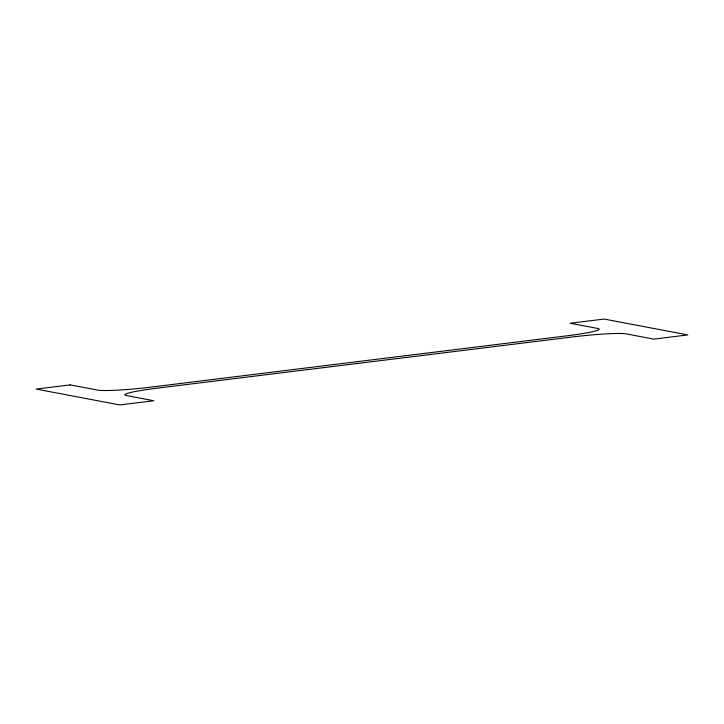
<?xml version="1.0" encoding="UTF-8"?>
<svg xmlns="http://www.w3.org/2000/svg" width="724" height="724" viewBox="0 0 724 724"><rect width="100%" height="100%" fill="white"/><g stroke="black" fill="none" stroke-linecap="round" stroke-linejoin="round"><path stroke-width="1.09" d="M70.183 384.887L36.2 389.078L119.849 404.942L153.832 400.752L126.302 395.53A44.644 3.421 -5.9 0 1 157.85 388.082L571.978 337.022A44.644 3.421 -5.9 0 1 626.287 333.891L653.817 339.113L687.8 334.922L604.151 319.058L570.168 323.248L597.698 328.47A44.644 3.421 -5.9 0 1 566.15 335.918L152.022 386.978A44.644 3.421 -5.9 0 1 97.713 390.109L70.183 384.887"/></g></svg>
